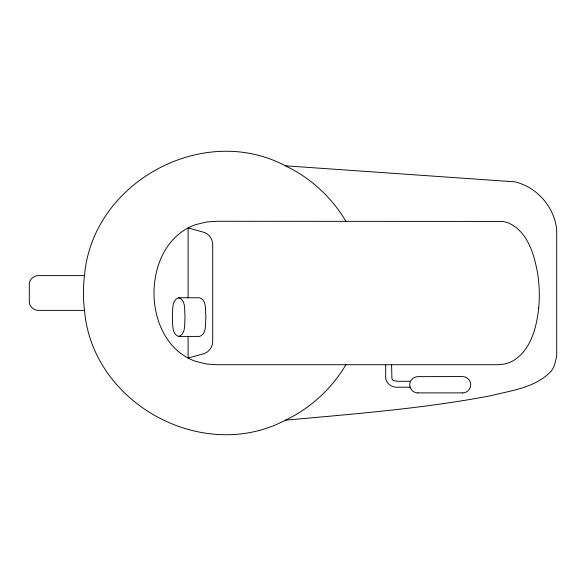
<?xml version="1.0" encoding="UTF-8"?>
<svg xmlns="http://www.w3.org/2000/svg" width="586" height="586" viewBox="0 0 586 586"><rect width="100%" height="100%" fill="white"/><g stroke="black" fill="none" stroke-linecap="round" stroke-linejoin="round"><path stroke-width="0.88" d="M345.901 364.726A141.036 141.036 0 0 1 285.404 420.191C202.844 463.995 92.214 403.527 84.509 310.382A141.036 141.036 0 0 1 84.509 275.618C92.214 182.473 202.844 122.005 285.404 165.809A141.036 141.036 0 0 1 345.901 221.274M285.404 420.191C353.915 413.928 422.74 408.691 490.401 395.806C511.204 390.518 535.553 387.786 551.001 371.297A24.715 24.715 0 0 0 554.378 365.583L556.7 356.339L556.7 229.661C554.334 207.019 536.996 187 514.772 181.828L285.404 165.809M178.693 297.769C171.171 300.061 173.068 310.961 172.335 317.085C173.068 323.208 171.171 334.115 178.693 336.408L199.54 336.408C207.056 334.115 205.159 323.208 205.891 317.085C205.159 310.961 207.056 300.061 199.54 297.769L178.693 297.769C186.209 300.061 184.319 310.961 185.044 317.085C184.319 323.208 186.209 334.115 178.693 336.408M84.509 275.618L39.943 275.618C34.347 274.981 28.648 279.346 29.3 285.279L29.3 300.721C28.648 306.654 34.347 311.02 39.943 310.382L84.509 310.382M410.618 381.296L397.52 381.288L394.129 380.717A4.827 4.827 0 0 1 393.492 380.431M410.222 387.207L398.114 387.207C391.595 387.947 384.921 382.9 385.683 375.97L385.683 364.726M417.972 392.891L462.457 392.891M391.587 364.726L391.902 378.431A3.523 3.523 0 0 0 393.455 380.49M188.099 297.769L188.099 227.947L202.793 231.99C208.88 233.309 213.048 239.337 212.703 245.461L212.703 340.539C213.048 346.663 208.88 352.691 202.793 354.01L188.099 358.053L188.099 336.408M462.457 392.964A8.204 8.204 0 0 0 470.726 384.76A8.204 8.204 0 0 0 462.457 376.564L417.972 376.63A8.204 8.204 0 0 0 409.709 384.76A8.204 8.204 0 0 0 417.972 392.964M538.702 307.965C536.564 327.83 530.711 351.043 511.886 361.452A30.311 30.311 0 0 1 504.414 364.06L497.756 364.726L216.366 364.726L206.792 364.06L195.936 361.452A55.216 55.216 0 0 1 177.976 351.161C166.387 341.22 159.202 326.937 156.023 312.155A91.094 91.094 0 0 1 156.052 273.845C159.297 258.404 167.069 243.49 179.55 233.543A55.106 55.106 0 0 1 195.936 224.548L206.792 221.94L216.366 221.274L502.312 221.442A25.271 25.271 0 0 1 507.952 222.761C527.678 231.17 534.315 254.514 537.692 273.845A139.116 139.116 0 0 1 538.695 307.965"/></g></svg>
